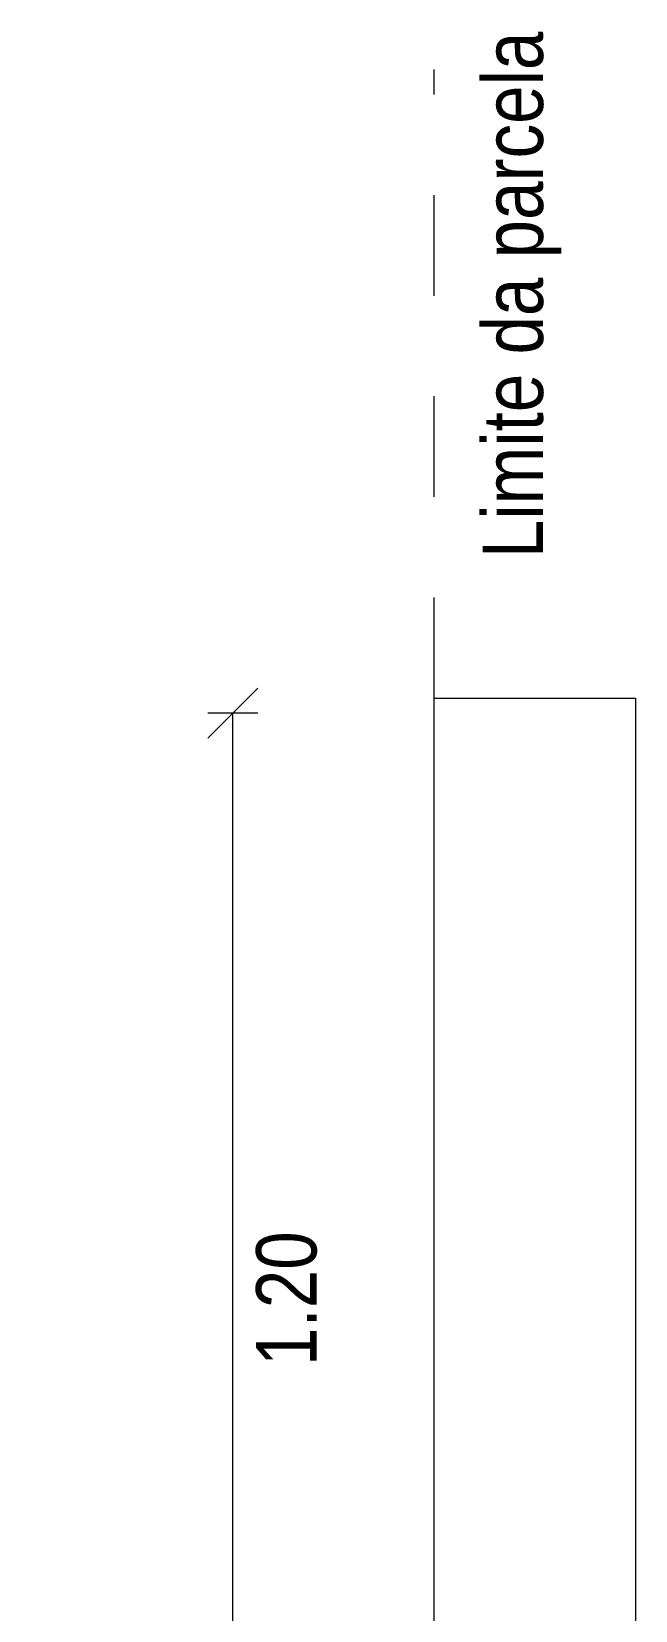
# Model space of a CAD drawing. Header units: metres. Extents: x -111189 to -108577, y -72951 to -72647.
# Drawn here: x -108719.583 to -108718.983, y -72947.083 to -72945.514 of the extents above; entities that cross this region are included whole.
import ezdxf

# ---------------------------------------------------------------- set-up
doc = ezdxf.new("R2010")
doc.units = ezdxf.units.M
doc.header["$MEASUREMENT"] = 0
doc.linetypes.add('Dot & Dashed Smaller', pattern=[0.36, 0.15, -0.09, 0.03, -0.09])
doc.layers.add('00 - DESENHO 2D', color=7, linetype='Continuous')
doc.styles.add('ESTILO_GERADO_1', font='ARIALN.TTF')

msp = doc.modelspace()

# ---------------------------------------------------------------- linework, layer by layer
at = {"color": 7, "linetype": 'Continuous', "lineweight": 13}
for p, q in [((-108719.3581, -72946.1911), (-108719.4081, -72946.1911)), ((-108719.3831, -72947.3911), (-108719.3831, -72946.1911))]:
    msp.add_line(p, q, dxfattribs=at)
msp.add_lwpolyline([(-108719.4081, -72946.2161), (-108719.3581, -72946.1661)], dxfattribs=at)
at = {"color": 7, "linetype": 'Continuous', "lineweight": 20}
msp.add_lwpolyline([(-108719.5831, -72947.3911), (-108719.1831, -72947.3911), (-108719.1831, -72946.1761), (-108718.9831, -72946.1761), (-108718.9831, -72949.1761)], dxfattribs=at)
at = {"layer": '00 - DESENHO 2D', "color": 251, "linetype": 'Dot & Dashed Smaller', "lineweight": 13, "ltscale": 0.5}
msp.add_line((-108719.1831, -72946.1761), (-108719.1831, -72945.5514), dxfattribs=at)

# ---------------------------------------------------------------- texts
at = {"color": 7, "linetype": 'Continuous', "lineweight": 13, "char_height": 0.06, "rotation": 90, "style": 'ESTILO_GERADO_1'}
for s, insert, attachment_point in [('\\A1;{\\pqc;\\fArial Narrow|b0|i0|c0|p0;\\W1.000000;Limite da parcela}', (-108719.0568, -72945.7753), 8), ('\\A1;{\\pqr;\\fArial Narrow|b0|i0|c0|p0;\\W1.000000;1.20}', (-108719.2991, -72946.7062), 9)]:
    msp.add_mtext(s, dxfattribs=dict(at, insert=insert, attachment_point=attachment_point))

doc.saveas('drawing.dxf')
